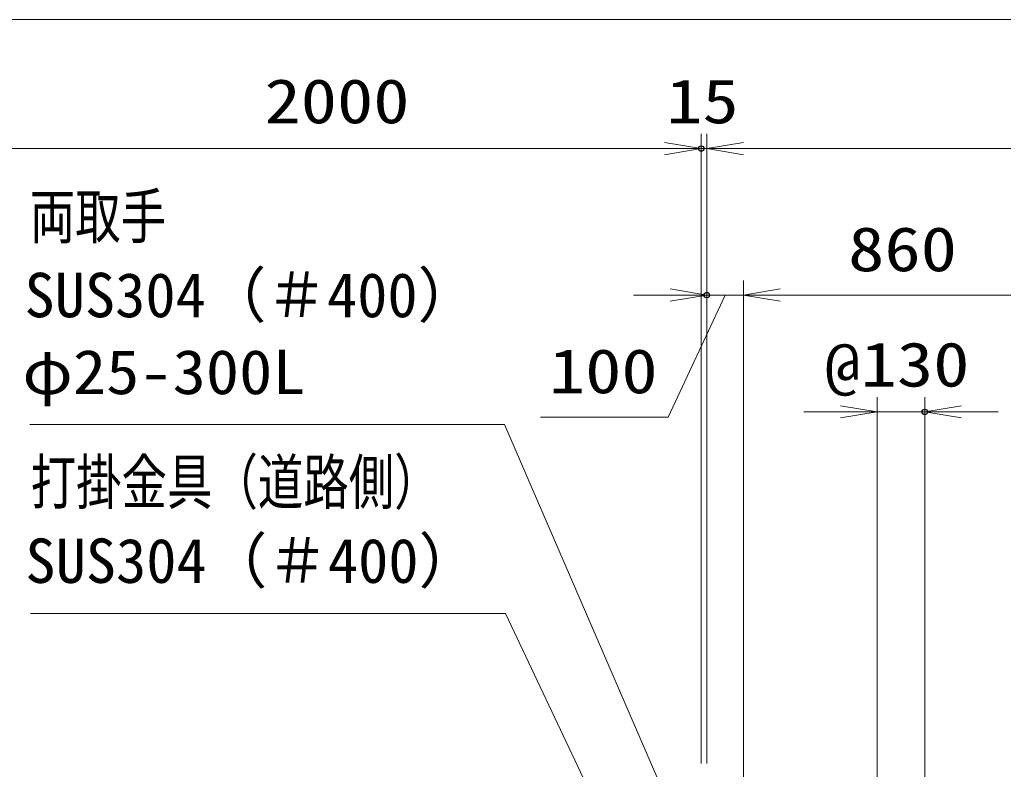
# Model space of a CAD drawing. Units: millimetres at full size. Extents: x -11880 to 11880, y -8400 to 8400.
# Drawn here: x -130 to 2555, y 679 to 2726 of the extents above; entities that cross this region are included whole.
import ezdxf
from ezdxf.enums import TextEntityAlignment as Align

# ---------------------------------------------------------------- set-up
doc = ezdxf.new("R2010")
doc.units = ezdxf.units.MM
doc.header["$LTSCALE"] = 30
doc.header["$PDMODE"] = 32
doc.header["$PDSIZE"] = 15
doc.layers.add('0-4_寸法線', color=4, linetype='Continuous', lineweight=18)
doc.layers.add('0-5_0', color=7, linetype='Continuous', lineweight=18)
doc.layers.add('0-6_Defpoints', color=7, linetype='Continuous')
doc.styles.add('ＭＳ ゴシック', font='')
doc.styles.get('ＭＳ ゴシック').set_extended_font_data('MS Gothic')

# ---------------------------------------------------------------- blocks, each defined once
blk = doc.blocks.new('_Open')
at = {"layer": '0-5_0', "color": 4}
blk.add_line((-30, 5), (0, 0), dxfattribs=at)
blk.add_lwpolyline([(-30, -5), (0, 0), (-30, 0)], dxfattribs=at)
blk = doc.blocks.new('S254')
at = {"layer": '0-4_寸法線'}
for points in [[(11069677.7, 87865306.9), (11108552.9, 87865306.9), (11121966.2, 87834228.5), (11123155, 87831474.1)], [(11121507.1, 87834030.4), (11123155, 87831474.1), (11122425.3, 87834426.6)]]:
    blk.add_lwpolyline(points, dxfattribs=at)
at = {"layer": '0-4_寸法線', "color": 254, "style": 'ＭＳ ゴシック'}
for s, width, p in [('両取手', 0.75, (11069677.7, 87879458.6)), ('φ25-300L', 1.1, (11069072.9, 87866707.4))]:
    blk.add_text(s, height=3637, dxfattribs=dict(at, width=width)).set_placement(p, align=Align.BOTTOM_LEFT)
blk.add_text('SUS304（＃400）', height=3637, dxfattribs=at).set_placement((11069245.7, 87873007.4), align=Align.BOTTOM_LEFT)
blk = doc.blocks.new('S255')
at = {"layer": '0-4_寸法線'}
for points in [[(11069751.2, 87849845), (11108626.4, 87849845), (11122368.9, 87820773.3), (11123651, 87818061.1)], [(11121916.9, 87820559.6), (11123651, 87818061.1), (11122820.9, 87820987)]]:
    blk.add_lwpolyline(points, dxfattribs=at)
at = {"layer": '0-4_寸法線', "color": 254, "style": 'ＭＳ ゴシック', "width": 0.75}
blk.add_text('打掛金具（道路側）', height=3637, dxfattribs=at).set_placement((11069751.2, 87857696.7), align=Align.BOTTOM_LEFT)
at = {"layer": '0-4_寸法線', "color": 254, "style": 'ＭＳ ゴシック'}
blk.add_text('SUS304（＃400）', height=3637, dxfattribs=at).set_placement((11069319.2, 87851245.5), align=Align.BOTTOM_LEFT)

msp = doc.modelspace()

# ---------------------------------------------------------------- linework, layer by layer
at = {"layer": '0-4_寸法線'}
for p, q in [((-399.46, 2726), (3875.54, 2726)), ((1730.54, 695.42), (1730.54, 2413.99)), ((1730.54, 695.42), (1730.54, 2413.99)), ((1745.54, 695.42), (1745.54, 2413.99)), ((1745.54, 695.42), (1745.54, 2413.99)), ((1730.54, 2373.99), (-269.46, 2373.99)), ((-169.46, 2373.99), (-69.46, 2373.99)), ((1630.54, 2373.99), (1530.54, 2373.99)), ((1745.54, 2373.99), (1730.54, 2373.99)), ((1745.54, 2373.99), (3745.54, 2373.99)), ((1845.54, 2373.99), (1945.54, 2373.99)), ((1745.54, 695.42), (1745.54, 2013.99)), ((1845.54, 595.42), (1845.54, 2013.99)), ((1845.54, 595.42), (1845.54, 2013.99)), ((1645.54, 1973.99), (1545.54, 1973.99)), ((1845.54, 1973.99), (1745.54, 1973.99)), ((1845.54, 1973.99), (2705.54, 1973.99)), ((1945.54, 1973.99), (2045.54, 1973.99)), ((2605.54, 1973.99), (2505.54, 1973.99)), ((2210.54, 654.42), (2210.54, 1695.17)), ((2340.54, 654.42), (2340.54, 1695.17)), ((2110.54, 1655.17), (2010.54, 1655.17)), ((2210.54, 1655.17), (2340.54, 1655.17)), ((2440.54, 1655.17), (2540.54, 1655.17))]:
    msp.add_line(p, q, dxfattribs=at)
msp.add_lwpolyline([(1795.54, 1973.99), (1640.36, 1640.91), (1291.56, 1640.91)], dxfattribs=at)
at = {"layer": '0-6_Defpoints'}
for p in [(1730.54, 2373.99), (1745.54, 1973.99), (2340.54, 1655.17)]:
    msp.add_point(p, dxfattribs=at)

# ---------------------------------------------------------------- block references
at = {"layer": '0-4_寸法線'}
for name, p, xscale, yscale in [('_Open', (1730.54, 2373.99), 3.333333, 3.333333), ('_Open', (1730.54, 2373.99), 3.333333, 3.333333), ('S254', (-369091.3, -2927222.78), 0.03333333, 0.03333333), ('_Open', (1745.54, 1973.99), 3.333333, 3.333333), ('_Open', (2210.54, 1655.17), 3.333333, 3.333333), ('S255', (-369091.3, -2927222.78), 0.03333333, 0.03333333)]:
    msp.add_blockref(name, p, dxfattribs=dict(at, xscale=xscale, yscale=yscale))
at = {"layer": '0-4_寸法線', "xscale": 3.333333, "yscale": 3.333333, "rotation": 180}
for p in [(1745.54, 2373.99), (1745.54, 2373.99), (1845.54, 1973.99), (1845.54, 1973.99), (2340.54, 1655.17)]:
    msp.add_blockref('_Open', p, dxfattribs=at)

# ---------------------------------------------------------------- texts
at = {"layer": '0-4_寸法線', "color": 254, "style": 'ＭＳ ゴシック', "width": 1.2}
for s, p in [('2000', (538.54, 2406.67)), ('15', (1634.84, 2406.67)), ('860', (2131.54, 2002.67)), ('100', (1314.76, 1669.59)), ('@130', (2066.74, 1687.86))]:
    msp.add_text(s, height=121.2, dxfattribs=at).set_placement(p, align=Align.BOTTOM_LEFT)

doc.saveas('drawing.dxf')
